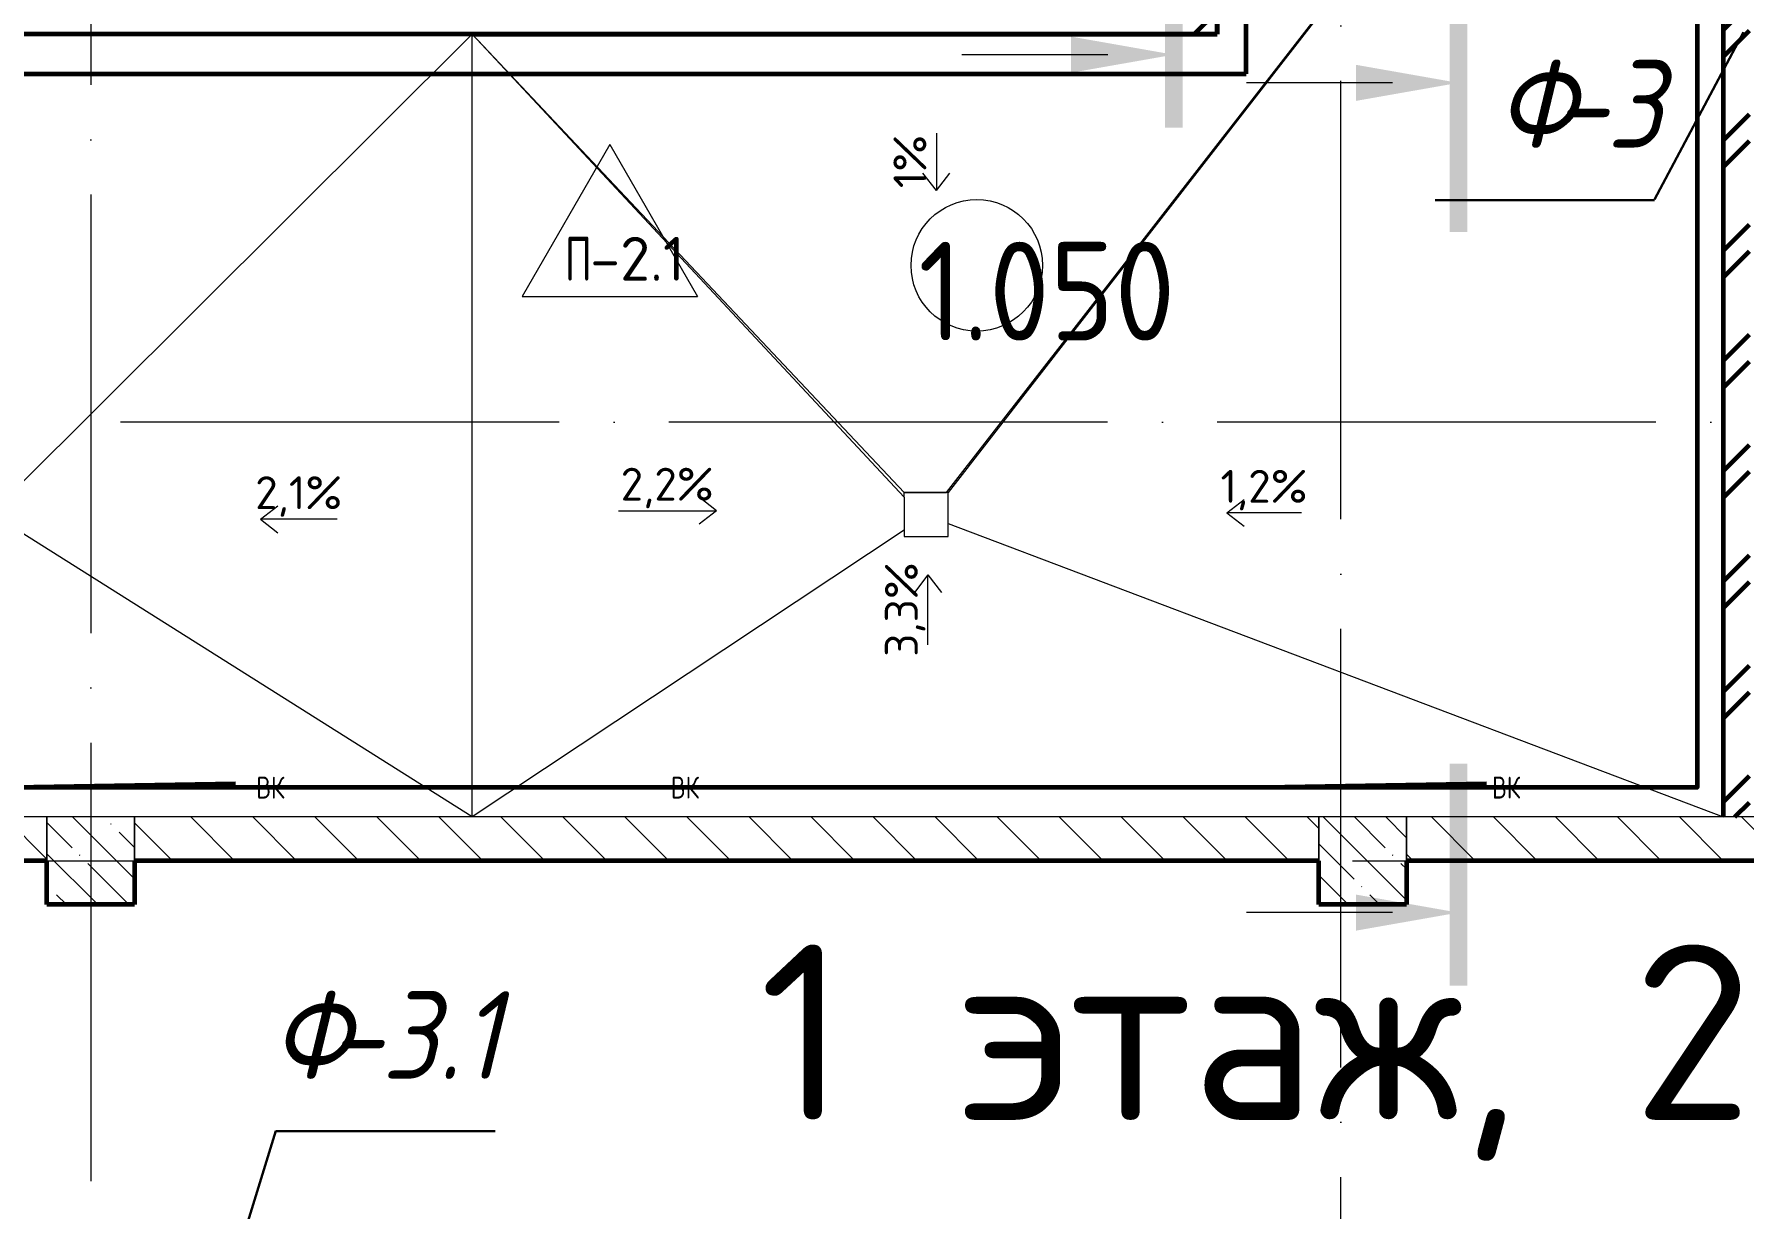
# Model space of a CAD drawing. Header units: millimetres. Extents: x -592259 to 288321, y -552984 to 293768.
# Drawn here: x 111230 to 119026, y 43938 to 49295 of the extents above; entities that cross this region are included whole.
import ezdxf

# ---------------------------------------------------------------- set-up
doc = ezdxf.new("R2010")
doc.units = ezdxf.units.MM
doc.linetypes.add('ADSK_Линия сетки', pattern=[2500, 2000, -250, 0, -250])
doc.linetypes.add('ADSK_Скрыто', pattern=[600, 300, -300])
for name, color, linetype, lineweight in [('0) кирпич', 30, 'Continuous', 60), ('2)Фарх готовы', 3, 'Continuous', 30), ('2)Фархверки', 40, 'Continuous', 30), ('4.1) Штук. 3 вып', 6, 'Continuous', 60), ('4.1) Штук. 3.1 вып', 6, 'Continuous', 60), ('4.1.1) Штук.  швы3 вып.', 6, 'Continuous', 60), ('7.1 Плитка 6 вып.', 170, 'Continuous', 60), ('A-AREA-____-IDEN', 250, 'Continuous', 9), ('A-DETL-____-OTLN', 250, 'Continuous', 5), ('A-FLOR-____-IDEN', 250, 'Continuous', 9), ('A-FLOR-____-OTLN', 250, 'Continuous', 9), ('A-WALL-____-MCUT', 250, 'Continuous', 13), ('A-WALL-____-PATT', 250, 'Continuous', 13), ('G-____-____-DIMS', 250, 'Continuous', 9), ('G-____-____-SYMB', 250, 'ADSK_Скрыто', 9), ('G-____-____-TEXT', 250, 'Continuous', 9), ('S-COLS-____-MCUT', 250, 'Continuous', 25), ('S-COLS-____-OTLN', 250, 'Continuous', 9), ('S-GRID-____-OTLN', 250, 'Continuous', 9)]:
    doc.layers.add(name, color=color, linetype=linetype, lineweight=lineweight)
doc.styles.add('ISOCPEUR', font='isocpeur.ttf', dxfattribs={"width": 0.8, "height": 100})
doc.styles.add('ISOCPEUR_1', font='isocpeur.ttf', dxfattribs={"width": 0.9, "height": 250})
doc.styles.add('ISOCPEUR_2', font='isocpeur.ttf', dxfattribs={"height": 160})
doc.styles.add('ISOCPEUR_3', font='isocpeur.ttf', dxfattribs={"height": 250})
doc.styles.add('ISOCPEUR_6', font='isocpeur.ttf', dxfattribs={"height": 3.5})
doc.styles.add('ISOCPEUR_I', font='isocpeui.ttf', dxfattribs={"width": 0.9, "height": 12.5})
pattern_1 = [(135, (12287.91, -0.0006), (-141.42136, -141.42136), [])]
pattern_2 = [(135, (12287.91, -0.0006), (-142.5612, -142.5612), []), (135, (12430.48, -0.0006), (-142.5612, -142.5612), [252.016, -50.403, 3.353, -47.05])]

# ---------------------------------------------------------------- blocks, each defined once
blk = doc.blocks.new('Разрез - Номер вида спереди_3_5 мм-32550530-АР1_Кладочный план 1 этажа С2и3')
at = {"layer": 'G-____-____-SYMB', "linetype": 'Continuous'}
for points in [[(9.798, 0.404), (9.798, -0.394), (-0.333, -0.394), (-0.333, 0.404)], [(2.176, -4.675), (3, 0), (3.824, -4.675)]]:
    blk.add_hatch(color=256, dxfattribs=at).paths.add_polyline_path(points)
at = {"layer": 'G-____-____-SYMB', "linetype": 'Continuous', "lineweight": 20}
blk.add_line((3, -3), (3, -9.663), dxfattribs=at)
blk = doc.blocks.new('Разрез - Номер вида сзади_3_5 мм-32550532-АР1_Кладочный план 1 этажа С2и3')
at = {"layer": 'G-____-____-SYMB', "linetype": 'Continuous'}
for points in [[(9.798, 0.404), (9.798, -0.394), (-0.333, -0.394), (-0.333, 0.404)], [(2.176, -4.675), (3, 0), (3.824, -4.675)]]:
    blk.add_hatch(color=256, dxfattribs=at).paths.add_polyline_path(points)
at = {"layer": 'G-____-____-SYMB', "linetype": 'Continuous', "lineweight": 20}
blk.add_line((3, -3), (3, -9.663), dxfattribs=at)
blk = doc.blocks.new('AAR_СКБ_Марка_Помещения_мал - Номер-28977439-АР1_Маркировочный план 1 этажа С2и3')
at = {"layer": 'A-AREA-____-IDEN'}
blk.add_circle((-0.028, 0), 3, dxfattribs=at)
blk = doc.blocks.new('AAR_СКБ_Марка_Перекрытия - Марка пола-17325028-АР1_Маркировочный план 1 этажа С2и3')
at = {"layer": 'A-FLOR-____-IDEN'}
for p, q in [((0, 6.932), (-4.002, 0)), ((0, 6.932), (4.002, 0)), ((-4.002, 0), (4.002, 0))]:
    blk.add_line(p, q, dxfattribs=at)

msp = doc.modelspace()

# ---------------------------------------------------------------- hatches: boundary and pattern name
at = {"layer": '0) кирпич'}
h = msp.add_hatch(dxfattribs=at)
h.set_pattern_fill('FP_4', color=256, style=0, pattern_type=2)
h.set_pattern_definition([(45, (12287.9, -0.0006), (-251.4472, 251.4472), []), (45, (12287.9, 381), (-251.4472, 251.4472), [])])
h.paths.add_polyline_path([(116624.4823, 49294.9994), (116624.4823, 51755), (116504.4823, 51755), (116504.4823, 49294.9994), (116570.9645, 49294.9994)])
h = msp.add_hatch(dxfattribs=at)
h.set_pattern_fill('FP_4', color=256, style=0, pattern_type=2)
h.set_pattern_definition([(45, (12287.9, -7e-12), (-251.4472, 251.4472), []), (45, (12287.9, 381), (-251.4472, 251.4472), [])])
h.paths.add_polyline_path([(118931.2078, 45725.0006), (119051.2078, 45725.0006), (119051.2078, 51755.0006), (118931.2078, 51755.0006), (118931.2078, 45751.0006)])
at = {"layer": 'A-WALL-____-PATT', "lineweight": 15, "true_color": 0x000000}
h = msp.add_hatch(dxfattribs=at)
h.set_pattern_fill('FP_2', color=18, style=0, pattern_type=2)
h.set_pattern_definition(pattern_1)
h.paths.add_polyline_path([(110151.4961, 45525), (111287.8919, 45525), (111287.8919, 45725), (105887.8919, 45725), (105887.8919, 45525), (110026.3399, 45525)])
h.paths.add_polyline_path([(113537.9138, 45525), (113537.9138, 45725), (111687.8919, 45725), (111687.8919, 45525), (113227.8919, 45525)])
h = msp.add_hatch(dxfattribs=at)
h.set_pattern_fill('FP_2', color=18, style=0, pattern_type=2)
h.set_pattern_definition(pattern_1)
h.paths.add_polyline_path([(126537.8919, 45525), (127412.9138, 45525), (127412.9138, 45725), (126537.8919, 45725)])
h.paths.add_polyline_path([(122148.718, 45525), (125687.8919, 45525), (125687.8919, 45725), (121387.8919, 45725), (121387.8919, 45525), (121506.4015, 45525)])
h.paths.add_polyline_path([(126137.8919, 45525), (126137.8919, 45724.9994), (126087.8921, 45724.9994), (126087.8919, 45525)])
h.paths.add_polyline_path([(117827.9987, 45525), (120987.8919, 45525), (120987.8919, 45725), (117487.8919, 45725), (117487.8919, 45525), (117790.6078, 45525)])
h.paths.add_polyline_path([(114099.831, 45525), (117087.8919, 45525), (117087.8919, 45725), (113537.9138, 45725), (113537.9138, 45525), (114037.745, 45525)])
at = {"layer": 'S-COLS-____-OTLN', "lineweight": 5, "true_color": 0x000000}
h = msp.add_hatch(dxfattribs=at)
h.set_pattern_fill('FP_1', color=18, style=0, pattern_type=2)
h.set_pattern_definition(pattern_2)
h.paths.add_polyline_path([(111677.5845, 45324.9994), (111687.8919, 45324.9994), (111687.8919, 45724.9994), (111287.8919, 45724.9994), (111287.8919, 45324.9994)])
h = msp.add_hatch(dxfattribs=at)
h.set_pattern_fill('FP_1', color=18, style=0, pattern_type=2)
h.set_pattern_definition(pattern_2)
h.paths.add_polyline_path([(117487.8919, 45324.9994), (117486.8207, 45724.9994), (117087.8919, 45724.9994), (117087.8919, 45324.9994)])

# ---------------------------------------------------------------- linework, layer by layer
at = {"layer": '0) кирпич'}
for p, q in [((116624.4823, 51755), (116624.4823, 49294.9994)), ((116624.4823, 49294.9994), (116624.4823, 51755)), ((118931.2078, 51755), (118931.2078, 45725)), ((113227.8919, 49294.9994), (108227.9138, 49294.9994)), ((116624.4823, 49294.9994), (113227.8919, 49294.9994)), ((113227.8919, 49294.9994), (116624.4823, 49294.9994))]:
    msp.add_line(p, q, dxfattribs=at)
at = {"layer": '2)Фарх готовы'}
for p, q in [((119024.4722, 49303.7642), (118618.4937, 48540.9225)), ((117618.4937, 48537.7786), (118618.4937, 48537.7786)), ((112061.5522, 43416.961), (112332.6206, 44293.7503)), ((112332.6206, 44291.1065), (113332.6206, 44291.1065))]:
    msp.add_line(p, q, dxfattribs=at)
at = {"layer": '4.1) Штук. 3 вып'}
msp.add_lwpolyline([(116756.5423, 49114.125), (116756.5423, 51517.7898), (118813.0179, 51517.7898), (118813.0179, 49114.125), (118813.0179, 45859.3316), (108460.1197, 45859.3316), (108460.1197, 47771.4157), (110387.4961, 47771.4157), (110387.4961, 48191.0861), (108460.1197, 48191.0861), (108460.1197, 49114.125)], close=True, dxfattribs=at)
at = {"layer": '4.1) Штук. 3.1 вып'}
for p, q in [((111287.8919, 45525), (105887.8919, 45525)), ((111287.8919, 45324.9994), (111287.8919, 45525)), ((117087.8919, 45525), (111687.8919, 45525)), ((111687.8919, 45525), (111687.8919, 45324.9994)), ((117087.8919, 45324.9994), (117087.8919, 45525)), ((120987.8919, 45525), (117487.8919, 45525)), ((117487.8919, 45525), (117487.8919, 45324.9994)), ((111687.8919, 45324.9994), (111287.8919, 45324.9994)), ((117487.8919, 45324.9994), (117087.8919, 45324.9994))]:
    msp.add_line(p, q, dxfattribs=at)
at = {"layer": '4.1.1) Штук.  швы3 вып.'}
for points in [[(112147.8928, 45875.3527), (111137.9393, 45859.3316)], [(117852.067, 45875.3527), (116842.1135, 45859.3316)]]:
    msp.add_lwpolyline(points, dxfattribs=at)
at = {"layer": '7.1 Плитка 6 вып.'}
msp.add_lwpolyline([(116756.5423, 49114.125), (116756.5423, 51517.7898), (118813.0179, 51517.7898), (118813.0179, 49114.125), (118813.0179, 45859.3316), (108460.1197, 45859.3316), (108460.1197, 47771.4157), (110387.4961, 47771.4157), (110387.4961, 48191.0861), (108460.1197, 48191.0861), (108460.1197, 49114.125)], close=True, dxfattribs=at)
at = {"layer": 'A-DETL-____-OTLN', "color": 18, "true_color": 0x000000}
for p, q in [((118931.2078, 51755), (115397.9219, 47204.6896)), ((115390.185, 47204.6896), (117657.4669, 50118.2084)), ((111130.2445, 47204.6896), (113227.8919, 49294.9994)), ((113227.8919, 49294.9994), (115197.9219, 47184.0193)), ((115197.9219, 47204.6896), (113227.8919, 49294.9994)), ((115197.9219, 47184.0193), (115197.9219, 47204.6896)), ((115197.9219, 47204.6896), (115390.185, 47204.6896)), ((115397.9219, 47204.6896), (115197.9219, 47204.6896))]:
    msp.add_line(p, q, dxfattribs=at)
at = {"layer": 'A-FLOR-____-OTLN', "color": 18, "true_color": 0x000000}
for p, q in [((113227.8919, 45725), (113227.8919, 49294.9994)), ((113227.8919, 45725), (111137.9814, 47043.5847)), ((115197.9219, 47032.7694), (113227.8919, 45725)), ((115397.9219, 47063.0155), (118931.2078, 45725))]:
    msp.add_line(p, q, dxfattribs=at)
at = {"layer": 'A-FLOR-____-OTLN', "color": 18, "lineweight": 5, "true_color": 0x000000}
for p, q in [((115197.9219, 47184.0193), (115197.9219, 47004.6896)), ((115397.9219, 47204.6896), (115390.185, 47204.6896)), ((115397.9219, 47004.6896), (115397.9219, 47204.6896)), ((115197.9219, 47004.6896), (115397.9219, 47004.6896))]:
    msp.add_line(p, q, dxfattribs=at)
at = {"layer": 'A-WALL-____-MCUT', "color": 18, "lineweight": 15, "true_color": 0x000000}
for p, q in [((111287.8919, 45725), (108227.9138, 45725)), ((111287.8919, 45525), (111287.8919, 45725)), ((111687.8919, 45725), (111687.8919, 45525)), ((117087.8919, 45725), (111687.8919, 45725)), ((117087.8919, 45525), (117087.8919, 45725)), ((120987.8919, 45725), (117487.8919, 45725)), ((117487.8919, 45725), (117487.8919, 45525)), ((105887.8919, 45525), (111287.8919, 45525)), ((111687.8919, 45525), (117087.8919, 45525)), ((117487.8919, 45525), (120987.8919, 45525))]:
    msp.add_line(p, q, dxfattribs=at)
at = {"layer": 'G-____-____-DIMS', "color": 18, "true_color": 0x000000}
for p, q in [((115344.4006, 48844.247), (115344.4006, 48581.472)), ((115344.4006, 48581.472), (115283.0145, 48661.472)), ((115344.4006, 48581.472), (115405.7868, 48661.472)), ((114341.9805, 47121.614), (114261.9805, 47183.0002)), ((116668.1104, 47111.9218), (116748.1104, 47173.308)), ((112261.6199, 47082.754), (112341.6199, 47144.1401)), ((113894.2898, 47121.614), (114341.9805, 47121.614)), ((114341.9805, 47121.614), (114261.9805, 47060.2278)), ((116668.1104, 47111.9218), (116748.1104, 47050.5357)), ((117008.7446, 47111.9218), (116668.1104, 47111.9218)), ((112261.6199, 47082.754), (112341.6199, 47021.3678)), ((112611.9865, 47082.754), (112261.6199, 47082.754)), ((115305.4916, 46829.1937), (115244.1055, 46749.1937)), ((115305.4916, 46829.1937), (115366.8778, 46749.1937)), ((115305.4916, 46509.5551), (115305.4916, 46829.1937))]:
    msp.add_line(p, q, dxfattribs=at)
at = {"layer": 'S-COLS-____-MCUT', "color": 18, "lineweight": 5, "true_color": 0x000000}
for p, q in [((111687.8919, 45724.9994), (111287.8919, 45724.9994)), ((117487.8919, 45724.9994), (117087.8919, 45724.9994)), ((111287.8919, 45525), (111287.8919, 45324.9994)), ((111687.8919, 45324.9994), (111687.8919, 45525)), ((117087.8919, 45525), (117087.8919, 45324.9994)), ((117487.8919, 45324.9994), (117487.8919, 45525)), ((111287.8919, 45324.9994), (111687.8919, 45324.9994)), ((117087.8919, 45324.9994), (117487.8919, 45324.9994))]:
    msp.add_line(p, q, dxfattribs=at)
at = {"layer": 'S-COLS-____-OTLN', "color": 18, "lineweight": 5, "true_color": 0x000000}
for p, q in [((111287.8919, 45724.9994), (111287.8919, 45525)), ((111687.8919, 45525), (111687.8919, 45724.9994)), ((117087.8919, 45724.9994), (117087.8919, 45525)), ((117487.8919, 45525), (117487.8919, 45724.9994))]:
    msp.add_line(p, q, dxfattribs=at)
at = {"layer": 'S-GRID-____-OTLN', "color": 18, "linetype": 'ADSK_Линия сетки', "true_color": 0x000000}
for p, q in [((111487.9138, 61063.6538), (111487.9138, -2919.5356)), ((117187.9138, -2919.5356), (117187.9138, 61063.6538)), ((168626.8279, 47525), (111607.9138, 47525)), ((77240.3519, 45525), (168626.8279, 45525))]:
    msp.add_line(p, q, dxfattribs=at)

# ---------------------------------------------------------------- block references
at = {"layer": 'A-AREA-____-IDEN', "color": 18, "true_color": 0x000000, "xscale": 99.99999999999993, "yscale": 99.99999999999993, "zscale": 99.99999999999993}
msp.add_blockref('AAR_СКБ_Марка_Помещения_мал - Номер-28977439-АР1_Маркировочный план 1 этажа С2и3', (115531.3647, 48240.5674), dxfattribs=at)
at = {"layer": 'A-FLOR-____-IDEN', "color": 18, "true_color": 0x000000, "xscale": 99.99999999999993, "yscale": 99.99999999999993, "zscale": 99.99999999999993}
msp.add_blockref('AAR_СКБ_Марка_Перекрытия - Марка пола-17325028-АР1_Маркировочный план 1 этажа С2и3', (113855.1857, 48099.2616), dxfattribs=at)
at = {"layer": 'G-____-____-SYMB', "linetype": 'Continuous', "lineweight": 40, "extrusion": (0, 0, -1), "xscale": 99.99999999999993, "yscale": 99.99999999999993, "zscale": 99.99999999999993}
for p, rotation in [((-116426.1279, 48901.5103), 90.00000000000053), ((-117724.3838, 44988.5751), 90.00000000000001)]:
    msp.add_blockref('Разрез - Номер вида спереди_3_5 мм-32550530-АР1_Кладочный план 1 этажа С2и3', p, dxfattribs=dict(at, rotation=rotation))
at = {"layer": 'G-____-____-SYMB', "linetype": 'Continuous', "xscale": 99.99999999999993, "yscale": 99.99999999999993, "zscale": 99.99999999999993, "rotation": 269.9999999999998}
msp.add_blockref('Разрез - Номер вида сзади_3_5 мм-32550532-АР1_Кладочный план 1 этажа С2и3', (117724.3838, 49373.0473), dxfattribs=at)

# ---------------------------------------------------------------- texts
at = {"layer": '2)Фарх готовы', "char_height": 400, "attachment_point": 1, "style": 'ISOCPEUR_I'}
for s, insert, width in [('\\fISOCPEUR|b0|i1|c204|p34|;Ф', (117897.7555, 49176.8315), 312.658125), ('-3', (118155.7243, 49176.8315), 448.945), ('\\fISOCPEUR|b0|i1|c204|p34|;Ф', (112311.8824, 44930.1593), 312.658125), ('-3.1', (112569.8512, 44930.1593), 705.485)]:
    msp.add_mtext(s, dxfattribs=dict(at, insert=insert, width=width))
at = {"layer": '2)Фархверки', "char_height": 100, "width": 160.3375, "attachment_point": 1, "style": 'ISOCPEUR'}
for insert in [(112242.884, 45908.9663), (114133.2398, 45908.9663), (117877.9348, 45908.9771)]:
    msp.add_mtext('ВК', dxfattribs=dict(at, insert=insert))
at = {"layer": 'A-AREA-____-IDEN', "color": 18, "true_color": 0x000000, "insert": (115261.8644, 48348.0529), "char_height": 450, "width": 609.2825, "attachment_point": 1, "style": 'ISOCPEUR_1'}
msp.add_mtext('1.050', dxfattribs=at)
at = {"layer": 'A-FLOR-____-IDEN', "color": 18, "true_color": 0x000000, "char_height": 200, "attachment_point": 1, "style": 'ISOCPEUR_2'}
for s, insert, width in [('\\fISOCPEUR|b0|i0|c204|p34|;\\W.7;П', (113649.9508, 48370.6474), 140.295312), ('-2.1', (113765.706, 48370.6474), 381.60325)]:
    msp.add_mtext(s, dxfattribs=dict(at, insert=insert, width=width))
at = {"layer": 'G-____-____-DIMS', "color": 18, "true_color": 0x000000, "char_height": 150, "attachment_point": 1, "rotation": 90, "line_spacing_factor": 1.149209, "style": 'ISOCPEUR_3'}
for s, insert, width in [('1%', (115148.4322, 48592.5948), 288.635232), ('3,3%', (115109.5233, 46455.7365), 512.730909)]:
    msp.add_mtext(s, dxfattribs=dict(at, insert=insert, width=width))
at = {"layer": 'G-____-____-DIMS', "color": 18, "true_color": 0x000000, "char_height": 150, "attachment_point": 1, "line_spacing_factor": 1.149209, "style": 'ISOCPEUR_3'}
for s, insert, width in [('2,1%', (112238.1051, 47278.7223), 476.8756), ('2,2%', (113904.4973, 47317.5824), 512.730909), ('1,2%', (116639.7293, 47307.8902), 476.8756)]:
    msp.add_mtext(s, dxfattribs=dict(at, insert=insert, width=width))
at = {"layer": 'G-____-____-TEXT', "color": 7, "insert": (114536.4819, 45143.0971), "char_height": 800, "width": 18169.734652, "attachment_point": 1, "style": 'ISOCPEUR_6'}
msp.add_mtext('1 этаж, 2 секция', dxfattribs=at)

doc.saveas('drawing.dxf')
